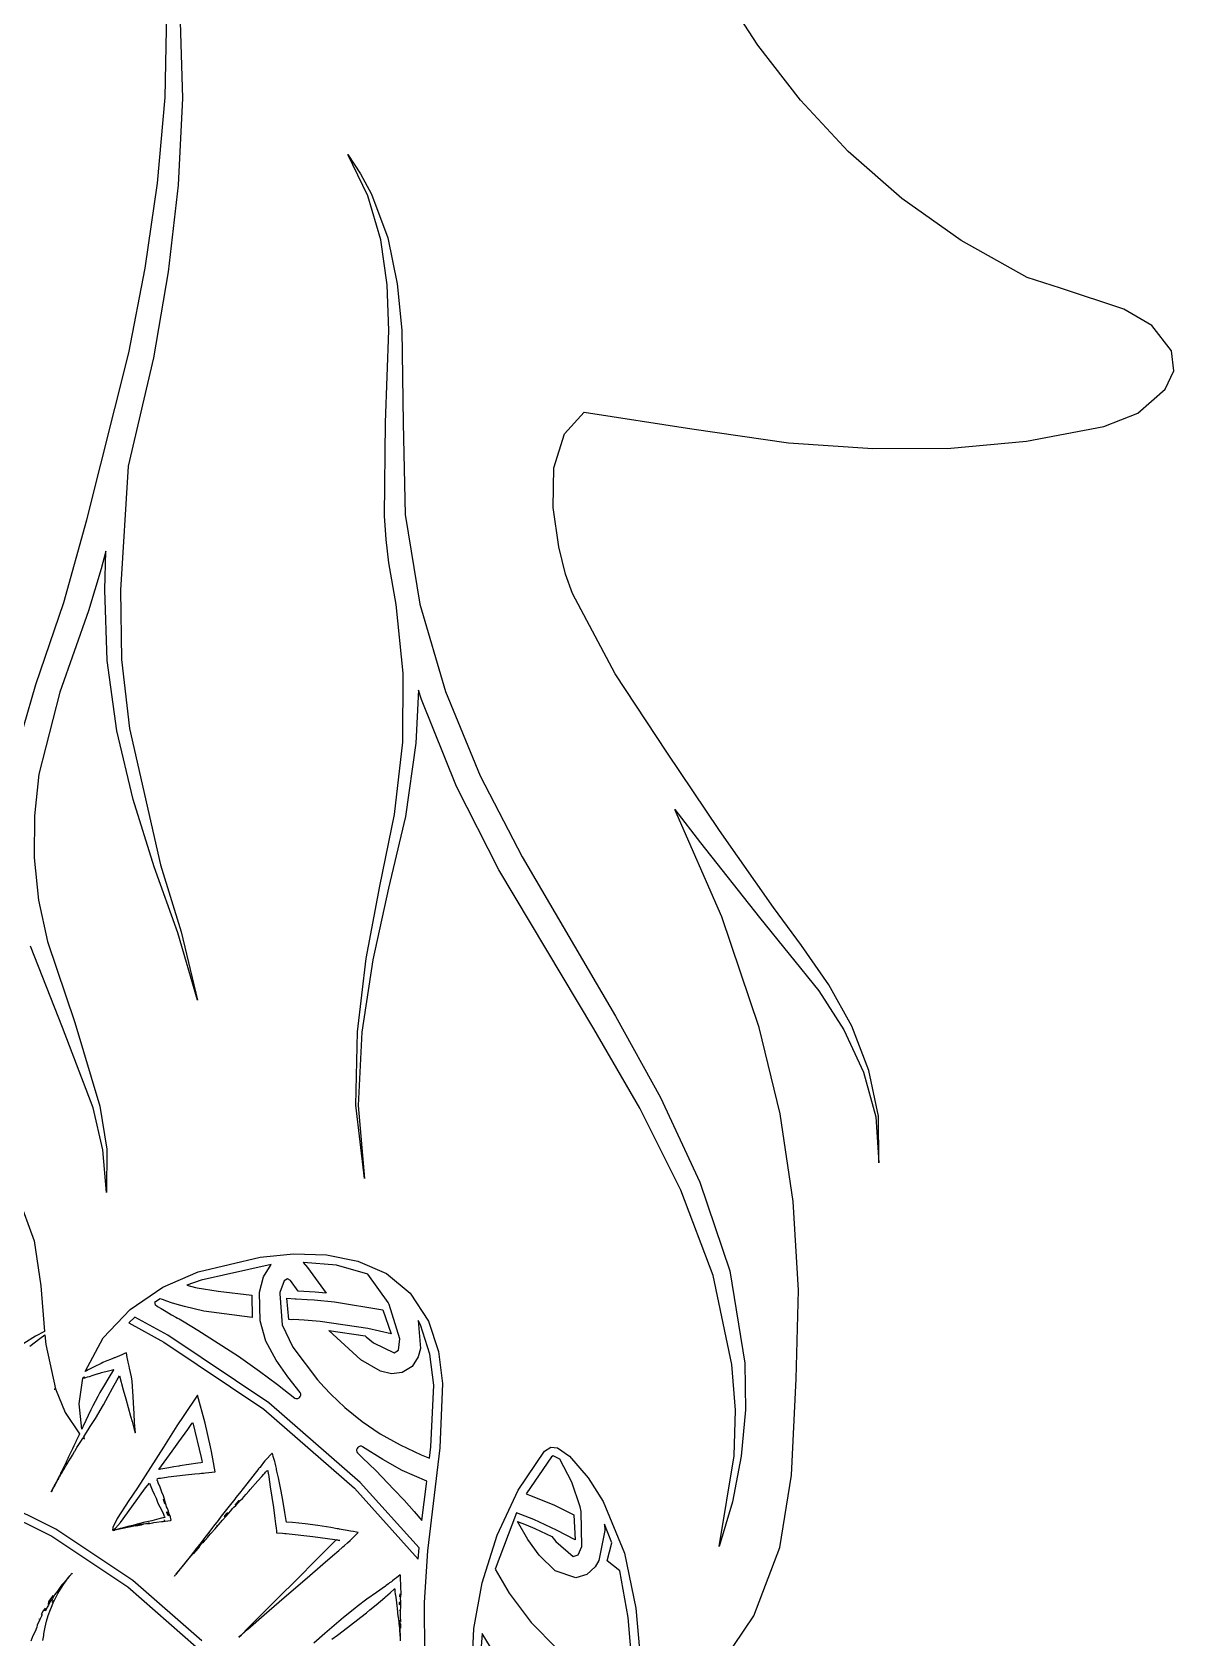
# Model space of a CAD drawing. Extents: x 0 to 103, y 0 to 357.
# Drawn here: x 60.2 to 102.5, y 215 to 274.4 of the extents above; entities that cross this region are included whole.
import ezdxf

# ---------------------------------------------------------------- set-up
doc = ezdxf.new("R2010")
doc.units = 0

msp = doc.modelspace()

# ---------------------------------------------------------------- linework, layer by layer
at = {"layer": 'Layer 1'}
for p, q in [((87.09149, 273.947049), (85.690495, 276.1138)), ((65.146368, 272.003728), (65.209601, 275.18676)), ((65.690007, 275.20917), (65.788378, 271.98109)), ((88.67198, 271.906621), (87.09149, 273.947049)), ((64.868129, 268.83225), (65.146368, 272.003728)), ((65.788378, 271.98109), (65.631381, 268.75533)), ((90.445751, 270.009375), (88.67198, 271.906621)), ((72.656364, 268.371373), (71.909036, 269.897397)), ((71.909036, 269.897397), (72.3851, 269.183)), ((92.426587, 268.272167), (90.445751, 270.009375)), ((72.3851, 269.183), (72.794192, 268.424805)), ((64.409888, 265.681909), (64.868129, 268.83225)), ((65.631381, 268.75533), (65.262947, 265.548321)), ((73.136796, 266.741517), (72.656364, 268.371373)), ((72.794192, 268.424805), (73.390883, 266.803935)), ((94.628272, 266.711856), (92.426587, 268.272167)), ((73.373342, 265.06536), (73.136796, 266.741517)), ((73.390883, 266.803935), (73.743449, 265.109455)), ((97.064591, 265.345299), (94.628272, 266.711856)), ((63.806129, 262.55349), (64.409888, 265.681909)), ((65.262947, 265.548321), (64.718915, 262.36639)), ((98.309851, 264.944075), (97.064591, 265.345299)), ((73.43217, 263.373617), (73.373342, 265.06536)), ((73.743449, 265.109455), (73.915779, 263.387285)), ((100.644058, 264.17259), (98.309851, 264.944075)), ((101.681469, 263.556795), (100.644058, 264.17259)), ((102.409441, 262.619305), (101.681469, 263.556795)), ((73.311106, 259.965854), (73.43217, 263.373617)), ((73.915779, 263.387285), (73.956396, 259.947571)), ((62.244769, 256.36539), (63.806129, 262.55349)), ((64.718915, 262.36639), (63.78027, 258.34679)), ((102.502358, 261.879546), (102.409441, 262.619305)), ((102.175905, 261.209245), (102.502358, 261.879546)), ((101.162877, 260.318449), (102.175905, 261.209245)), ((73.266895, 256.509417), (73.311106, 259.965854)), ((73.956396, 259.947571), (74.035441, 256.558325)), ((79.93833, 259.547642), (80.663195, 260.350406)), ((80.663195, 260.350406), (84.650035, 259.739113)), ((99.907025, 259.825925), (101.162877, 260.318449)), ((79.547227, 258.295232), (79.93833, 259.547642)), ((84.650035, 259.739113), (88.228425, 259.218552)), ((97.044419, 259.275742), (99.907025, 259.825925)), ((88.228425, 259.218552), (91.356402, 259.009007)), ((91.356402, 259.009007), (94.244639, 259.015753)), ((94.244639, 259.015753), (97.044419, 259.275742)), ((63.78027, 258.34679), (63.489864, 253.7631)), ((79.519998, 256.821398), (79.547227, 258.295232)), ((61.39928, 253.30138), (62.244769, 256.36539)), ((73.329055, 255.636304), (73.266895, 256.509417)), ((74.035441, 256.558325), (74.57608, 253.243505)), ((79.730652, 255.362442), (79.519998, 256.821398)), ((62.953405, 255.1996), (62.779776, 254.55183)), ((62.918872, 253.77203), (62.953405, 255.1996)), ((73.42687, 254.768649), (73.329055, 255.636304)), ((79.968046, 254.355852), (79.730652, 255.362442)), ((73.698636, 253.226649), (73.42687, 254.768649)), ((62.779776, 254.55183), (62.314149, 252.9969)), ((80.233546, 253.640383), (79.968046, 254.355852)), ((63.005982, 251.148537), (62.918872, 253.77203)), ((63.489864, 253.7631), (63.53205, 251.18958)), ((81.807916, 250.656683), (80.233546, 253.640383)), ((60.358, 250.267), (61.39928, 253.30138)), ((62.314149, 252.9969), (61.245729, 249.97521)), ((73.960702, 250.686782), (73.698636, 253.226649)), ((74.57608, 253.243505), (75.528057, 250.009965)), ((63.355108, 248.54692), (63.005982, 251.148537)), ((63.53205, 251.18958), (63.831818, 248.63323)), ((73.945016, 248.133479), (73.960702, 250.686782)), ((83.721186, 247.761473), (81.807916, 250.656683)), ((59.904045, 248.684722), (60.358, 250.267)), ((60.358, 250.267), (60.358, 250.267)), ((61.245729, 249.97521), (60.469618, 246.94806)), ((74.533678, 250.052389), (74.436989, 248.096479)), ((74.644825, 249.704895), (74.533678, 250.052389)), ((75.528057, 250.009965), (76.815239, 246.883068)), ((75.934521, 246.488891), (74.644825, 249.704895)), ((63.831818, 248.63323), (64.980548, 243.58841)), ((63.963364, 246.0041), (63.355108, 248.54692)), ((73.639042, 245.453749), (73.945016, 248.133479)), ((74.436989, 248.096479), (74.043636, 245.380039)), ((85.677666, 244.860243), (83.721186, 247.761473)), ((60.469618, 246.94806), (60.306847, 245.397692)), ((76.815239, 246.883068), (78.370977, 243.880735)), ((77.508625, 243.402115), (75.934521, 246.488891)), ((64.736088, 243.50883), (63.963364, 246.0041)), ((60.306847, 245.397692), (60.299684, 243.83882)), ((73.094709, 242.795619), (73.639042, 245.453749)), ((74.043636, 245.380039), (73.415463, 242.722949)), ((85.766648, 241.662784), (84.023632, 245.629883)), ((84.023632, 245.629883), (84.969507, 244.394503)), ((87.672366, 241.999073), (85.677666, 244.860243)), ((78.370977, 243.880735), (81.820009, 237.978635)), ((84.969507, 244.394503), (87.152937, 241.632373)), ((60.299684, 243.83882), (60.464574, 242.282324)), ((65.617311, 241.061161), (64.736088, 243.50883)), ((64.980548, 243.58841), (65.739785, 241.1001)), ((81.017785, 237.505305), (77.508625, 243.402115)), ((72.593706, 240.112571), (73.094709, 242.795619)), ((73.415463, 242.722949), (72.836941, 240.071351)), ((60.464574, 242.282324), (60.787158, 240.75072)), ((87.146832, 237.555343), (85.766648, 241.662784)), ((87.152937, 241.632373), (89.359337, 238.922123)), ((88.718306, 240.599613), (87.672366, 241.999073)), ((66.350608, 238.56994), (65.617311, 241.061161)), ((65.739785, 241.1001), (66.350608, 238.56994)), ((61.351249, 237.56279), (60.165569, 240.57187)), ((60.787158, 240.75072), (61.801778, 237.73899)), ((89.723296, 239.142973), (88.718306, 240.599613)), ((72.269941, 237.402419), (72.593706, 240.112571)), ((72.836941, 240.071351), (72.433771, 237.387489)), ((90.570783, 237.604503), (89.723296, 239.142973)), ((89.359337, 238.922123), (90.280608, 237.467337)), ((81.820009, 237.978635), (83.489255, 234.968766)), ((62.481989, 234.58447), (61.351249, 237.56279)), ((61.801778, 237.73899), (62.735284, 234.64976)), ((72.21479, 234.678006), (72.269941, 237.402419)), ((72.433771, 237.387489), (72.297106, 234.676176)), ((82.72408, 234.568241), (81.017785, 237.505305)), ((87.921781, 234.35847), (87.146832, 237.555343)), ((90.280608, 237.467337), (91.004857, 235.905093)), ((91.210126, 235.968543), (90.570783, 237.604503)), ((91.004857, 235.905093), (91.462531, 234.252121)), ((91.568449, 234.273541), (91.210126, 235.968543)), ((83.489255, 234.968766), (84.954027, 231.834735)), ((62.838741, 233.031607), (62.481989, 234.58447)), ((62.735284, 234.64976), (62.98649, 233.05307)), ((72.533353, 231.971719), (72.21479, 234.678006)), ((72.297106, 234.676176), (72.533353, 231.971719)), ((84.248755, 231.532925), (82.72408, 234.568241)), ((88.408805, 231.111804), (87.921781, 234.35847)), ((91.462531, 234.252121), (91.582117, 232.541133)), ((91.582117, 232.541133), (91.568449, 234.273541)), ((62.970747, 231.44377), (62.838741, 233.031607)), ((62.98649, 233.05307), (62.970747, 231.44377)), ((85.438236, 228.376732), (84.248755, 231.532925)), ((84.954027, 231.834735), (86.058124, 228.545549)), ((59.693299, 231.308626), (60.299671, 229.652993)), ((88.605874, 227.834731), (88.408805, 231.111804)), ((60.299671, 229.652993), (60.54662, 227.98714)), ((66.375529, 228.513733), (68.668976, 229.056121)), ((68.668976, 229.056121), (69.902738, 229.174031)), ((69.902738, 229.174031), (71.12648, 229.138303)), ((71.12648, 229.138303), (72.289171, 228.91035)), ((65.06785, 227.945495), (66.375529, 228.513733)), ((69.068382, 228.775515), (66.476502, 228.201391)), ((68.793726, 228.323621), (69.068382, 228.775515)), ((70.271151, 228.852469), (70.25798, 228.852147)), ((70.25798, 228.852147), (70.414895, 228.670088)), ((71.487467, 228.756446), (70.271151, 228.852469)), ((70.414895, 228.670088), (71.11342, 227.721244)), ((72.660011, 228.419126), (71.487467, 228.756446)), ((72.289171, 228.91035), (73.339778, 228.451586)), ((73.412663, 227.367726), (72.660011, 228.419126)), ((73.339778, 228.451586), (74.227268, 227.723422)), ((86.058124, 228.545549), (86.611757, 225.120455)), ((60.54662, 227.98714), (60.67937, 226.301713)), ((63.855039, 227.11529), (65.06785, 227.945495)), ((66.476502, 228.201391), (65.957067, 228.010496)), ((65.957067, 228.010496), (66.270432, 227.931553)), ((66.270432, 227.931553), (66.333554, 227.917501)), ((66.333554, 227.917501), (67.108536, 227.799205)), ((68.646124, 227.760899), (68.793726, 228.323621)), ((69.551545, 228.17691), (69.400886, 227.744851)), ((69.675542, 228.251115), (69.551545, 228.17691)), ((69.788936, 228.18976), (69.675542, 228.251115)), ((70.0689, 227.794), (69.788936, 228.18976)), ((86.132795, 225.076125), (85.438236, 228.376732)), ((88.510952, 224.546643), (88.605874, 227.834731)), ((64.966414, 227.510883), (64.759861, 227.376125)), ((64.759861, 227.376125), (64.760502, 227.349625)), ((64.760502, 227.349625), (64.763555, 227.324566)), ((64.763555, 227.324566), (64.774477, 227.300315)), ((64.774477, 227.300315), (64.861532, 227.225388)), ((64.861532, 227.225388), (64.999821, 227.14548)), ((65.051061, 227.479557), (64.966414, 227.510883)), ((65.215853, 227.421253), (65.051061, 227.479557)), ((65.377434, 227.364074), (65.215853, 227.421253)), ((65.591536, 227.29782), (65.377434, 227.364074)), ((65.8588, 227.22), (65.591536, 227.29782)), ((66.57978, 227.055868), (65.8588, 227.22)), ((65.8588, 227.22), (65.8588, 227.22)), ((67.108536, 227.799205), (68.355726, 227.641561)), ((68.355726, 227.641561), (68.37002, 226.820244)), ((68.668137, 226.700589), (68.646124, 227.760899)), ((69.400886, 227.744851), (69.392854, 227.696425)), ((69.392854, 227.696425), (69.484407, 226.542475)), ((69.728174, 226.737984), (69.652843, 227.529826)), ((69.652843, 227.529826), (69.965082, 227.508707)), ((69.965082, 227.508707), (70.001703, 227.506698)), ((70.001703, 227.506698), (70.402283, 227.486942)), ((70.70288, 227.755373), (70.0689, 227.794)), ((70.402283, 227.486942), (70.66473, 227.467588)), ((70.66473, 227.467588), (71.4168, 227.398)), ((71.11342, 227.721244), (70.70288, 227.755373)), ((71.4168, 227.398), (71.41679, 227.397918)), ((71.41679, 227.397918), (71.419519, 227.397514)), ((71.419519, 227.397514), (73.214899, 227.105273)), ((73.448641, 227.300427), (73.412663, 227.367726)), ((73.835248, 226.022317), (73.448641, 227.300427)), ((74.227268, 227.723422), (74.900609, 226.687273)), ((62.854605, 226.060979), (63.855039, 227.11529)), ((64.031339, 226.834952), (63.7994, 226.621)), ((63.7994, 226.621), (65.09847, 225.905051)), ((63.7994, 226.621), (63.7994, 226.621)), ((65.246729, 226.161407), (64.031339, 226.834952)), ((64.999821, 227.14548), (65.190634, 227.035459)), ((65.190634, 227.035459), (65.387391, 226.922141)), ((65.387391, 226.922141), (65.543178, 226.832518)), ((65.543178, 226.832518), (65.611758, 226.793086)), ((65.611758, 226.793086), (65.663317, 226.763453)), ((65.663317, 226.763453), (65.856859, 226.652385)), ((65.856859, 226.652385), (66.363927, 226.354923)), ((68.37002, 226.820244), (66.57978, 227.055868)), ((68.88015, 225.938752), (68.668137, 226.700589)), ((69.843496, 226.73429), (69.728174, 226.737984)), ((69.8965, 226.742), (69.843496, 226.73429)), ((70.295371, 226.715776), (69.8965, 226.742)), ((70.888037, 226.666144), (70.295371, 226.715776)), ((72.654347, 226.415903), (70.888037, 226.666144)), ((73.214899, 227.105273), (73.520715, 226.209991)), ((74.601368, 226.550822), (74.51529, 226.706609)), ((74.51529, 226.706609), (74.599454, 225.674649)), ((74.900609, 226.687273), (75.271743, 225.555683)), ((60.343359, 226.124071), (59.909866, 225.859372)), ((60.142288, 225.752562), (60.502872, 226.04119)), ((60.67937, 226.301713), (60.343359, 226.124071)), ((60.502872, 226.04119), (60.692243, 226.18157)), ((60.692243, 226.18157), (60.730625, 225.821548)), ((62.184059, 224.820423), (62.854605, 226.060979)), ((68.986288, 223.661533), (65.246729, 226.161407)), ((66.363927, 226.354923), (67.860877, 225.383029)), ((69.484407, 226.542475), (69.881132, 225.724294)), ((72.392738, 225.24404), (71.213648, 226.33391)), ((71.213648, 226.33391), (72.553198, 226.13916)), ((72.553198, 226.13916), (72.597691, 226.101342)), ((72.597691, 226.101342), (72.866084, 225.884909)), ((73.520715, 226.209991), (72.654347, 226.415903)), ((73.787866, 225.608808), (73.835248, 226.022317)), ((74.954949, 225.457359), (74.601368, 226.550822)), ((60.730625, 225.821548), (61.081974, 224.179478)), ((63.545932, 225.437183), (63.461768, 225.398154)), ((63.646479, 225.484565), (63.545932, 225.437183)), ((63.714097, 225.51428), (63.646479, 225.484565)), ((63.745096, 225.330774), (63.714097, 225.51428)), ((65.09847, 225.905051), (68.805895, 223.426679)), ((69.253748, 225.241779), (68.88015, 225.938752)), ((69.881132, 225.724294), (70.787011, 224.508904)), ((72.866084, 225.884909), (73.626607, 225.505131)), ((73.626607, 225.505131), (73.787866, 225.608808)), ((74.599454, 225.674649), (74.5177, 225.364659)), ((75.097132, 224.307366), (74.954949, 225.457359)), ((75.271743, 225.555683), (75.424885, 224.372822)), ((62.232406, 224.847968), (62.184059, 224.820423)), ((62.297616, 224.883302), (62.232406, 224.847968)), ((62.52023, 224.996377), (62.297616, 224.883302)), ((62.568739, 225.02031), (62.52023, 224.996377)), ((62.59299, 225.028661), (62.568739, 225.02031)), ((62.707832, 225.076356), (62.59299, 225.028661)), ((62.779629, 225.114022), (62.707832, 225.076356)), ((62.845319, 225.149116), (62.779629, 225.114022)), ((62.791601, 224.775343), (63.050035, 224.843358)), ((62.862989, 225.159076), (62.845319, 225.149116)), ((62.987627, 225.211436), (62.862989, 225.159076)), ((63.119814, 225.263718), (62.987627, 225.211436)), ((63.050035, 224.843358), (63.24695, 224.897488)), ((63.23635, 224.880784), (63.061598, 224.594001)), ((63.211206, 225.300497), (63.119814, 225.263718)), ((63.256983, 225.318647), (63.211206, 225.300497)), ((63.24695, 224.897488), (63.23635, 224.880784)), ((63.284288, 225.329408), (63.256983, 225.318647)), ((63.331187, 225.347239), (63.284288, 225.329408)), ((63.435589, 225.387794), (63.331187, 225.347239)), ((63.461768, 225.398154), (63.435589, 225.387794)), ((63.752646, 225.284919), (63.745096, 225.330774)), ((63.756501, 225.262031), (63.752646, 225.284919)), ((63.761158, 225.241146), (63.756501, 225.262031)), ((63.781074, 225.158912), (63.761158, 225.241146)), ((63.81353, 225.02086), (63.781074, 225.158912)), ((63.831518, 224.941517), (63.81353, 225.02086)), ((63.865247, 224.782666), (63.831518, 224.941517)), ((67.860877, 225.383029), (68.637622, 224.830184)), ((68.637622, 224.830184), (69.306914, 224.336688)), ((69.687735, 224.621235), (69.253748, 225.241779)), ((73.11967, 224.832534), (72.392738, 225.24404)), ((73.527564, 224.736261), (73.11967, 224.832534)), ((74.293871, 225.00137), (73.931288, 224.776398)), ((74.5177, 225.364659), (74.293871, 225.00137)), ((86.264652, 223.387406), (86.132795, 225.076125)), ((86.611757, 225.120455), (86.633255, 223.393572)), ((61.961384, 223.626031), (62.104078, 224.567743)), ((62.104078, 224.567743), (62.171617, 224.581558)), ((62.110263, 224.590956), (62.113714, 224.603723)), ((62.1103, 224.591), (62.110263, 224.590956)), ((62.117169, 224.590719), (62.1103, 224.591)), ((62.113714, 224.603723), (62.15668, 224.616573)), ((62.154273, 224.607824), (62.117169, 224.590719)), ((62.15668, 224.616573), (62.154273, 224.607824)), ((62.171617, 224.581558), (62.2084, 224.592)), ((62.2084, 224.592), (62.26831, 224.618179)), ((62.2084, 224.592), (62.2084, 224.592)), ((62.26831, 224.618179), (62.330791, 224.631029)), ((62.330791, 224.631029), (62.349903, 224.635849)), ((62.349903, 224.635849), (62.487551, 224.680821)), ((62.487551, 224.680821), (62.625682, 224.728443)), ((62.625682, 224.728443), (62.644958, 224.731576)), ((62.644958, 224.731576), (62.766545, 224.765948)), ((62.864683, 224.26554), (62.734579, 224.038188)), ((62.766545, 224.765948), (62.791601, 224.775343)), ((63.061598, 224.594001), (62.864683, 224.26554)), ((63.203983, 224.20106), (63.366848, 224.503102)), ((63.366848, 224.503102), (63.453261, 224.652716)), ((63.453261, 224.652716), (63.588982, 224.137537)), ((63.896573, 224.622773), (63.865247, 224.782666)), ((63.920986, 224.453883), (63.896573, 224.622773)), ((63.941224, 224.280175), (63.920986, 224.453883)), ((63.95536, 224.066956), (63.941224, 224.280175)), ((69.306914, 224.336688), (69.944885, 223.834841)), ((70.151759, 224.038757), (69.687735, 224.621235)), ((70.787011, 224.508904), (71.033879, 224.240593)), ((71.033879, 224.240593), (71.27898, 223.972922)), ((73.931288, 224.776398), (73.527564, 224.736261)), ((74.987812, 222.023672), (75.097132, 224.307366)), ((75.424885, 224.372822), (75.314682, 221.986093)), ((88.342465, 220.979823), (88.510952, 224.546643)), ((61.081974, 224.179478), (61.040769, 224.15723)), ((61.040769, 224.15723), (61.064863, 224.168556)), ((61.064863, 224.168556), (61.082772, 224.177067)), ((61.082772, 224.177067), (61.450016, 223.301371)), ((62.554208, 223.707957), (62.475022, 223.551758)), ((62.656197, 223.897164), (62.554208, 223.707957)), ((62.734579, 224.038188), (62.656197, 223.897164)), ((62.8699, 223.58646), (63.043526, 223.898058)), ((63.043526, 223.898058), (63.203983, 224.20106)), ((63.588982, 224.137537), (63.687924, 223.799839)), ((63.687924, 223.799839), (63.778833, 223.480928)), ((63.964355, 223.906654), (63.95536, 224.066956)), ((63.978971, 223.645881), (63.964355, 223.906654)), ((63.998566, 223.265703), (63.978971, 223.645881)), ((66.342876, 223.942616), (65.846247, 223.193901)), ((66.63022, 222.898846), (66.342876, 223.942616)), ((72.372349, 220.700407), (68.986288, 223.661533)), ((69.944885, 223.834841), (69.98857, 223.814682)), ((69.98857, 223.814682), (70.005596, 223.813397)), ((70.005596, 223.813397), (70.037561, 223.813158)), ((70.037561, 223.813158), (70.057316, 223.818858)), ((70.057316, 223.818858), (70.085905, 223.83002)), ((70.085905, 223.83002), (70.1055, 223.843353)), ((70.1055, 223.843353), (70.121883, 223.854517)), ((70.121883, 223.854517), (70.146298, 223.887201)), ((70.146298, 223.887201), (70.160432, 223.912819)), ((70.164287, 224.015615), (70.151759, 224.038757)), ((70.160432, 223.912819), (70.168303, 223.939)), ((70.170231, 223.991443), (70.164287, 224.015615)), ((70.168303, 223.939), (70.172155, 223.965261)), ((70.172155, 223.965261), (70.170231, 223.991443)), ((71.27898, 223.972922), (71.798268, 223.478864)), ((61.450016, 223.301371), (61.982067, 222.514837)), ((62.058784, 222.678563), (61.961384, 223.626031)), ((62.398729, 223.401822), (62.109779, 222.79244)), ((62.371654, 222.776387), (62.563283, 223.078429)), ((62.475022, 223.551758), (62.398729, 223.401822)), ((62.563283, 223.078429), (62.8699, 223.58646)), ((63.778833, 223.480928), (63.868456, 223.16154)), ((63.868456, 223.16154), (63.921796, 222.960849)), ((64.01945, 222.933948), (63.998566, 223.265703)), ((65.846247, 223.193901), (65.586529, 222.799586)), ((68.805895, 223.426679), (72.16289, 220.491051)), ((71.798268, 223.478864), (72.43929, 222.971147)), ((86.221938, 221.694085), (86.264652, 223.387406)), ((86.633255, 223.393572), (86.481543, 221.677589)), ((61.962876, 222.474282), (61.901039, 222.347152)), ((61.982067, 222.514837), (61.962876, 222.474282)), ((62.090506, 222.749313), (62.058784, 222.678563)), ((62.109779, 222.79244), (62.090506, 222.749313)), ((62.133218, 222.399178), (62.173613, 222.462782)), ((62.173613, 222.462782), (62.332304, 222.713505)), ((62.332304, 222.713505), (62.371654, 222.776387)), ((63.921796, 222.960849), (64.004032, 222.672221)), ((64.004032, 222.672221), (64.043222, 222.543728)), ((64.038243, 222.661381), (64.01945, 222.933948)), ((64.045793, 222.556496), (64.038243, 222.661381)), ((64.043222, 222.543728), (64.045793, 222.556496)), ((65.586529, 222.799586), (65.084439, 222.017701)), ((65.656097, 222.211886), (65.98247, 222.667392)), ((65.98247, 222.667392), (66.113856, 222.853867)), ((66.113856, 222.853867), (66.146462, 222.900606)), ((66.146462, 222.900606), (66.169268, 222.919961)), ((66.169268, 222.919961), (66.478135, 221.636711)), ((66.823601, 222.031112), (66.63022, 222.898846)), ((72.43929, 222.971147), (73.116623, 222.506327)), ((73.116623, 222.506327), (73.853536, 222.103097)), ((61.681315, 221.884254), (61.574023, 221.659509)), ((61.704282, 221.932999), (61.681315, 221.884254)), ((61.716491, 221.955809), (61.704282, 221.932999)), ((61.772224, 222.067036), (61.716491, 221.955809)), ((61.805151, 222.140196), (61.772224, 222.067036)), ((61.787008, 221.849226), (61.79793, 221.865448)), ((61.79793, 221.865448), (61.864746, 221.974024)), ((61.834863, 222.207495), (61.805151, 222.140196)), ((61.842734, 222.225887), (61.834863, 222.207495)), ((61.901039, 222.347152), (61.842734, 222.225887)), ((61.864746, 221.974024), (61.878078, 221.997316)), ((61.878078, 221.997316), (62.021831, 222.224107)), ((62.021831, 222.224107), (62.112015, 222.36585)), ((62.112015, 222.36585), (62.158353, 222.312767)), ((62.158353, 222.312767), (62.133218, 222.399178)), ((65.084439, 222.017701), (64.604515, 221.263926)), ((65.010887, 221.317491), (65.410513, 221.870815)), ((65.410513, 221.870815), (65.656097, 222.211886)), ((66.860544, 221.851864), (66.823601, 222.031112)), ((72.236569, 221.915098), (72.233518, 221.894213)), ((72.233518, 221.894213), (72.24155, 221.845869)), ((72.254718, 221.966013), (72.236569, 221.915098)), ((72.277861, 222.000546), (72.254718, 221.966013)), ((72.293278, 222.01227), (72.277861, 222.000546)), ((72.31705, 222.029767), (72.293278, 222.01227)), ((72.367805, 222.048078), (72.31705, 222.029767)), ((72.393504, 222.049122), (72.367805, 222.048078)), ((72.419042, 222.046469), (72.393504, 222.049122)), ((72.442975, 222.036913), (72.419042, 222.046469)), ((72.459036, 222.030408), (72.442975, 222.036913)), ((73.2043, 221.56), (72.459036, 222.030408)), ((73.853536, 222.103097), (74.628834, 221.733437)), ((75.314682, 221.986093), (74.8696, 218.170781)), ((74.93754, 221.608557), (74.987812, 222.023672)), ((78.222247, 220.424167), (79.199178, 221.866501)), ((79.199178, 221.866501), (79.427449, 222.012655)), ((79.427449, 222.012655), (79.676152, 221.992474)), ((79.676152, 221.992474), (80.123368, 221.687733)), ((61.419027, 221.335182), (61.347554, 221.190388)), ((61.467213, 221.437496), (61.419027, 221.335182)), ((61.428667, 221.243868), (61.450029, 221.28354)), ((61.450029, 221.28354), (61.464484, 221.315223)), ((61.464484, 221.315223), (61.478618, 221.335825)), ((61.478457, 221.46175), (61.467213, 221.437496)), ((61.511381, 221.526156), (61.478457, 221.46175)), ((61.478618, 221.335825), (61.495644, 221.362006)), ((61.486992, 221.365582), (61.527787, 221.430831)), ((61.508192, 221.394414), (61.486992, 221.365582)), ((61.495644, 221.362006), (61.540777, 221.432999)), ((61.5082, 221.394), (61.508192, 221.394414)), ((61.527787, 221.430831), (61.5082, 221.394)), ((61.542541, 221.592653), (61.511381, 221.526156)), ((61.540777, 221.432999), (61.560855, 221.466245)), ((61.574023, 221.659509), (61.542541, 221.592653)), ((61.560855, 221.466245), (61.592497, 221.524188)), ((61.592497, 221.524188), (61.627352, 221.578598)), ((61.627352, 221.578598), (61.637794, 221.595531)), ((61.637794, 221.595531), (61.712481, 221.721856)), ((61.712481, 221.721856), (61.787008, 221.849226)), ((64.604515, 221.263926), (64.119291, 220.512651)), ((64.915319, 221.185544), (65.010887, 221.317491)), ((65.473955, 221.282637), (65.283455, 221.245294)), ((65.649497, 221.317091), (65.473955, 221.282637)), ((65.6495, 221.317), (65.649497, 221.317091)), ((65.697205, 221.326907), (65.6495, 221.317)), ((66.021331, 221.376096), (65.697205, 221.326907)), ((66.363282, 221.421308), (66.021331, 221.376096)), ((66.465446, 221.434855), (66.363282, 221.421308)), ((66.51556, 221.441481), (66.465446, 221.434855)), ((66.478135, 221.636711), (66.504478, 221.524841)), ((66.504478, 221.524841), (66.51556, 221.441481)), ((66.910816, 221.587007), (66.860544, 221.851864)), ((67.001565, 221.099855), (66.910816, 221.587007)), ((68.649649, 221.265045), (68.632786, 221.243879)), ((68.698316, 221.325159), (68.649649, 221.265045)), ((68.795964, 221.445541), (68.698316, 221.325159)), ((68.844631, 221.50485), (68.795964, 221.445541)), ((68.868403, 221.532838), (68.844631, 221.50485)), ((68.879646, 221.545365), (68.868403, 221.532838)), ((69.102421, 221.775207), (68.879646, 221.545365)), ((69.115753, 221.790066), (69.102421, 221.775207)), ((69.132938, 221.745495), (69.115753, 221.790066)), ((69.152214, 221.671691), (69.132938, 221.745495)), ((69.193491, 221.527134), (69.152214, 221.671691)), ((69.207143, 221.479633), (69.193491, 221.527134)), ((69.219992, 221.429358), (69.207143, 221.479633)), ((69.244085, 221.326203), (69.219992, 221.429358)), ((69.266573, 221.221482), (69.244085, 221.326203)), ((72.24155, 221.845869), (72.268051, 221.805152)), ((72.268051, 221.805152), (72.456135, 221.625983)), ((72.456135, 221.625983), (72.949389, 221.150758)), ((73.926582, 221.15329), (73.2043, 221.56)), ((73.2043, 221.56), (73.2043, 221.56)), ((74.628834, 221.733437), (74.93754, 221.608557)), ((79.451129, 221.655331), (78.523084, 220.284381)), ((79.511039, 221.692585), (79.451129, 221.655331)), ((79.759355, 221.57123), (79.511039, 221.692585)), ((80.210934, 220.720908), (79.759355, 221.57123)), ((80.123368, 221.687733), (80.811442, 220.87979)), ((85.665721, 218.330245), (86.221938, 221.694085)), ((86.481543, 221.677589), (86.158428, 219.985487)), ((61.056507, 220.58928), (61.111438, 220.692556)), ((61.096026, 220.677689), (61.062778, 220.612076)), ((61.14903, 220.784499), (61.096026, 220.677689)), ((61.1002, 220.664), (61.143405, 220.738566)), ((61.116101, 220.693193), (61.1002, 220.664)), ((61.111438, 220.692556), (61.125894, 220.718216)), ((61.11276, 220.707333), (61.124331, 220.729216)), ((61.114527, 220.709461), (61.11276, 220.707333)), ((61.124331, 220.729216), (61.1145, 220.709)), ((61.1145, 220.709), (61.114527, 220.709461)), ((61.154006, 220.764225), (61.116101, 220.693193)), ((61.125894, 220.718216), (61.137296, 220.738011)), ((61.137296, 220.738011), (61.155606, 220.772222)), ((61.143405, 220.738566), (61.154006, 220.764225)), ((61.163647, 220.814294), (61.14903, 220.784499)), ((61.155606, 220.772222), (61.187249, 220.830286)), ((61.199785, 220.885696), (61.163647, 220.814294)), ((61.186123, 220.817075), (61.207648, 220.854379)), ((61.196726, 220.846909), (61.186123, 220.817075)), ((61.187249, 220.830286), (61.196726, 220.846909)), ((61.234479, 220.957211), (61.199785, 220.885696)), ((61.207648, 220.854379), (61.229661, 220.898347)), ((61.229661, 220.898347), (61.237211, 220.913886)), ((61.269172, 221.029369), (61.234479, 220.957211)), ((61.237211, 220.913886), (61.26002, 220.95388)), ((61.26002, 220.95388), (61.299048, 221.022177)), ((61.277845, 221.047358), (61.269172, 221.029369)), ((61.31816, 221.130156), (61.277845, 221.047358)), ((61.299048, 221.022177), (61.311097, 221.045266)), ((61.311097, 221.045266), (61.370202, 221.14493)), ((61.347554, 221.190388), (61.31816, 221.130156)), ((61.370202, 221.14493), (61.405861, 221.204558)), ((61.389343, 221.205446), (61.411026, 221.244393)), ((61.410544, 221.230584), (61.389343, 221.205446)), ((61.405861, 221.204558), (61.428667, 221.243868)), ((61.42227, 221.256602), (61.4105, 221.23)), ((61.4105, 221.23), (61.410544, 221.230584)), ((61.411026, 221.244393), (61.42227, 221.256602)), ((64.42591, 220.51), (64.56307, 220.675436)), ((64.56307, 220.675436), (64.613986, 220.561839)), ((64.857315, 220.784451), (64.863902, 220.849703)), ((64.872575, 220.752972), (64.857315, 220.784451)), ((64.863902, 220.849703), (64.881247, 220.852472)), ((64.880124, 220.734179), (64.872575, 220.752972)), ((64.895059, 220.694507), (64.880124, 220.734179)), ((64.881247, 220.852472), (64.91337, 220.862068)), ((64.96043, 220.537826), (64.895059, 220.694507)), ((64.91337, 220.862068), (64.957701, 220.862869)), ((64.9415, 221.190362), (64.915319, 221.185544)), ((64.987277, 221.196066), (64.9415, 221.190362)), ((64.957701, 220.862869), (64.976495, 220.865279)), ((64.976495, 220.865279), (65.05134, 220.875078)), ((65.283455, 221.245294), (64.987277, 221.196066)), ((65.05134, 220.875078), (65.202329, 220.899211)), ((65.202329, 220.899211), (65.265933, 220.910251)), ((65.265933, 220.910251), (65.905349, 220.986384)), ((65.905349, 220.986384), (66.2449, 221.023)), ((66.2449, 221.023), (66.415314, 221.040306)), ((66.415314, 221.040306), (66.500441, 221.048456)), ((66.500441, 221.048456), (66.52389, 221.050745)), ((66.52389, 221.050745), (66.563562, 221.054962)), ((66.563562, 221.054962), (66.643389, 221.063394)), ((66.643389, 221.063394), (67.001565, 221.099855)), ((68.620578, 221.228379), (68.169085, 220.655779)), ((68.301271, 220.44644), (68.586205, 220.768275)), ((68.586205, 220.768275), (68.730601, 220.928772)), ((68.632786, 221.243879), (68.620578, 221.228379)), ((68.730601, 220.928772), (68.802234, 221.009564)), ((68.802234, 221.009564), (68.837089, 221.051163)), ((68.837089, 221.051163), (68.860231, 221.083054)), ((68.860231, 221.083054), (68.875651, 221.098876)), ((68.875651, 221.098876), (68.918213, 221.143927)), ((68.918213, 221.143927), (68.950017, 221.155171)), ((68.950017, 221.155171), (68.954834, 221.129872)), ((68.954834, 221.129872), (68.966239, 221.034267)), ((68.966239, 221.034267), (68.970094, 221.011096)), ((68.970094, 221.011096), (68.98471, 220.918341)), ((68.98471, 220.918341), (69.04221, 220.548912)), ((69.277656, 221.169271), (69.266573, 221.221482)), ((69.283436, 221.143171), (69.277656, 221.169271)), ((69.28713, 221.126749), (69.283436, 221.143171)), ((69.336121, 220.927624), (69.28713, 221.126749)), ((69.349772, 220.873937), (69.336121, 220.927624)), ((69.423494, 220.506645), (69.349772, 220.873937)), ((74.552228, 218.287177), (72.372349, 220.700407)), ((72.949389, 221.150758), (73.617075, 220.449343)), ((74.834552, 220.757448), (73.926582, 221.15329)), ((74.822504, 220.658588), (74.834552, 220.757448)), ((80.518431, 219.80854), (80.210934, 220.720908)), ((80.811442, 220.87979), (81.370401, 220.002676)), ((87.91412, 218.301298), (88.342465, 220.979823)), ((57.928975, 220.21113), (60.948255, 218.71494)), ((61.1015, 218.98), (58.04624, 220.49398)), ((60.962874, 220.416123), (60.930751, 220.35529)), ((60.930751, 220.35529), (60.943762, 220.379262)), ((60.943762, 220.379262), (60.993873, 220.472259)), ((61.026639, 220.540922), (60.962874, 220.416123)), ((60.993873, 220.472259), (61.028567, 220.537069)), ((61.062778, 220.612076), (61.026639, 220.540922)), ((61.028567, 220.537069), (61.056507, 220.58928)), ((64.119291, 220.512651), (63.808017, 220.045376)), ((63.916432, 219.800192), (64.42591, 220.51)), ((64.613986, 220.561839), (64.672451, 220.432943)), ((64.672451, 220.432943), (64.741195, 220.279273)), ((64.741195, 220.279273), (64.81026, 220.127692)), ((64.81026, 220.127692), (64.866958, 219.97247)), ((64.976012, 220.494256), (64.96043, 220.537826)), ((65.022429, 220.351429), (64.976012, 220.494256)), ((65.084588, 220.2143), (65.022429, 220.351429)), ((65.115105, 220.130379), (65.084588, 220.2143)), ((65.133261, 219.917069), (65.085879, 220.090455)), ((65.085879, 220.090455), (65.1224, 220.003)), ((65.166187, 219.94037), (65.115105, 220.130379)), ((67.723203, 220.088318), (67.52195, 219.825228)), ((67.770425, 220.150638), (67.723203, 220.088318)), ((67.904861, 220.314426), (67.770425, 220.150638)), ((68.036094, 220.484922), (67.904861, 220.314426)), ((67.930567, 220.033975), (68.007181, 220.117975)), ((68.007181, 220.117975), (68.131336, 220.266548)), ((68.169085, 220.655779), (68.036094, 220.484922)), ((68.131336, 220.266548), (68.261759, 220.403635)), ((68.261759, 220.403635), (68.301271, 220.44644)), ((69.04221, 220.548912), (69.154817, 219.776188)), ((69.494007, 220.12113), (69.423494, 220.506645)), ((69.584756, 219.590651), (69.494007, 220.12113)), ((72.16289, 220.491051), (74.51609, 217.863991)), ((73.617075, 220.449343), (73.994524, 220.054545)), ((74.658835, 219.292938), (74.822504, 220.658588)), ((77.445643, 218.752882), (78.222247, 220.424167)), ((78.523084, 220.284381), (78.634714, 220.242138)), ((78.634714, 220.242138), (79.539309, 219.8732)), ((63.808017, 220.045376), (63.368087, 219.371306)), ((63.495456, 219.221287), (63.916432, 219.800192)), ((64.866958, 219.97247), (64.893137, 219.918622)), ((64.893137, 219.918622), (65.008461, 219.692562)), ((65.008461, 219.692562), (65.083631, 219.527849)), ((65.083631, 219.527849), (65.116716, 219.457099)), ((65.122351, 220.003401), (65.145961, 219.921325)), ((65.1224, 220.003), (65.122351, 220.003401)), ((65.145961, 219.921325), (65.133261, 219.917069)), ((65.182731, 219.868773), (65.166187, 219.94037)), ((65.193332, 219.810229), (65.182731, 219.868773)), ((65.231398, 219.742047), (65.193332, 219.810229)), ((65.216463, 219.595198), (65.2189, 219.638)), ((65.249548, 219.499028), (65.216463, 219.595198)), ((65.2189, 219.638), (65.218871, 219.637836)), ((65.218871, 219.637836), (65.250031, 219.582382)), ((65.268984, 219.647364), (65.231398, 219.742047)), ((65.255653, 219.483407), (65.249548, 219.499028)), ((65.250031, 219.582382), (65.258543, 219.527651)), ((65.268502, 219.465458), (65.255653, 219.483407)), ((65.258543, 219.527651), (65.271553, 219.470078)), ((65.281351, 219.596488), (65.268984, 219.647364)), ((65.290024, 219.572034), (65.281351, 219.596488)), ((65.302724, 219.542883), (65.290024, 219.572034)), ((65.342235, 219.437075), (65.302724, 219.542883)), ((67.52195, 219.825228), (67.228501, 219.454363)), ((67.438015, 219.526937), (67.334256, 219.429082)), ((67.3614, 219.467992), (67.44717, 219.56677)), ((67.411132, 219.455431), (67.499309, 219.555174)), ((67.486681, 219.594879), (67.438, 219.527)), ((67.438, 219.527), (67.438015, 219.526937)), ((67.44717, 219.56677), (67.486681, 219.594879)), ((67.499309, 219.555174), (67.583634, 219.656684)), ((67.583634, 219.656684), (67.643222, 219.739564)), ((67.643222, 219.739564), (67.696066, 219.79048)), ((67.696066, 219.79048), (67.760153, 219.855851)), ((67.73677, 219.869857), (67.891924, 220.033605)), ((67.814663, 219.940206), (67.73677, 219.869857)), ((67.760153, 219.855851), (67.930567, 220.033975)), ((67.891924, 220.033605), (67.8146, 219.94)), ((67.8146, 219.94), (67.814663, 219.940206)), ((69.154817, 219.776188), (69.209266, 219.373121)), ((69.634066, 219.299694), (69.584756, 219.590651)), ((73.994524, 220.054545), (74.366191, 219.630515)), ((74.366191, 219.630515), (74.658835, 219.292938)), ((78.163487, 219.584402), (77.371645, 217.495332)), ((78.799692, 219.338417), (78.163487, 219.584402)), ((79.539309, 219.8732), (80.279273, 219.506551)), ((80.279273, 219.506551), (80.327135, 218.5873)), ((80.556015, 219.63411), (80.518431, 219.80854)), ((80.577859, 218.32982), (80.556015, 219.63411)), ((81.370401, 220.002676), (82.154733, 218.089591)), ((86.158428, 219.985487), (85.665721, 218.330245)), ((63.946967, 217.081786), (61.1015, 218.98)), ((63.208112, 219.044611), (63.204437, 218.94314)), ((63.204437, 218.94314), (63.315565, 219.008873)), ((63.368087, 219.371306), (63.208112, 219.044611)), ((63.250673, 218.937934), (63.225295, 218.931725)), ((63.225295, 218.931725), (63.2473, 218.937)), ((63.2473, 218.937), (63.280227, 218.94499)), ((63.280227, 218.94499), (63.250673, 218.937934)), ((63.289552, 218.947109), (63.350267, 218.961204)), ((63.326334, 218.956505), (63.289552, 218.947109)), ((63.315565, 219.008873), (63.495456, 219.221287)), ((63.444867, 218.985737), (63.326334, 218.956505)), ((63.350267, 218.961204), (63.586693, 219.015413)), ((63.482293, 218.996902), (63.444867, 218.985737)), ((63.507349, 219.003675), (63.482293, 218.996902)), ((63.766265, 219.070412), (63.507349, 219.003675)), ((63.586693, 219.015413), (63.752611, 219.052835)), ((63.752611, 219.052835), (63.885924, 219.081185)), ((63.948885, 219.116671), (63.766265, 219.070412)), ((63.885924, 219.081185), (64.151904, 219.138193)), ((64.117532, 219.159233), (63.948885, 219.116671)), ((64.05735, 219.101499), (64.268401, 219.133904)), ((64.0755, 219.107), (64.05735, 219.101499)), ((64.151313, 219.121537), (64.0755, 219.107)), ((64.391852, 219.23087), (64.117532, 219.159233)), ((64.336183, 219.159242), (64.151313, 219.121537)), ((64.151904, 219.138193), (64.217918, 219.148873)), ((64.190931, 219.169756), (64.246986, 219.18161)), ((64.19607, 219.16819), (64.190931, 219.169756)), ((64.1961, 219.168), (64.19607, 219.16819)), ((64.246986, 219.18161), (64.1961, 219.168)), ((64.217918, 219.148873), (64.269156, 219.156343)), ((64.268401, 219.133904), (64.336183, 219.159242)), ((64.269156, 219.156343), (64.357977, 219.174405)), ((64.357977, 219.174405), (64.508475, 219.200186)), ((64.467826, 219.250425), (64.391852, 219.23087)), ((64.649642, 219.292225), (64.467826, 219.250425)), ((64.55168, 219.20637), (64.473942, 219.171115)), ((64.473942, 219.171115), (64.571918, 219.18325)), ((64.508475, 219.200186), (64.55168, 219.20637)), ((64.571918, 219.18325), (64.687082, 219.210437)), ((64.831142, 219.338884), (64.649642, 219.292225)), ((64.687082, 219.210437), (64.727722, 219.220354)), ((64.727722, 219.220354), (64.833555, 219.233686)), ((65.01344, 219.385502), (64.831142, 219.338884)), ((64.833555, 219.233686), (65.016017, 219.256092)), ((65.059055, 219.396545), (65.01344, 219.385502)), ((65.016017, 219.256092), (65.07689, 219.267414)), ((65.085237, 219.401605), (65.059055, 219.396545)), ((65.07689, 219.267414), (65.153022, 219.278537)), ((65.132458, 219.411966), (65.085237, 219.401605)), ((65.103557, 219.300699), (65.133913, 219.304797)), ((65.131664, 219.302065), (65.103557, 219.300699)), ((65.116716, 219.457099), (65.125231, 219.440795)), ((65.125231, 219.440795), (65.132458, 219.411966)), ((65.133913, 219.304797), (65.131664, 219.302065)), ((65.153022, 219.278537), (65.246824, 219.290303)), ((65.246824, 219.290303), (65.341267, 219.302348)), ((65.271553, 219.470078), (65.268502, 219.465458)), ((65.341267, 219.302348), (65.36825, 219.305881)), ((65.360861, 219.345844), (65.342235, 219.437075)), ((65.365679, 219.318017), (65.360861, 219.345844)), ((65.36825, 219.305881), (65.365679, 219.318017)), ((66.90632, 219.039931), (66.764173, 218.853453)), ((66.84399, 218.821987), (66.996737, 218.99493)), ((66.942297, 219.086388), (66.90632, 219.039931)), ((67.107397, 219.299649), (66.942297, 219.086388)), ((66.996737, 218.99493), (67.044602, 219.054278)), ((67.044602, 219.054278), (67.273484, 219.305173)), ((67.070684, 219.116442), (67.0469, 219.091)), ((67.0469, 219.091), (67.046912, 219.091584)), ((67.046912, 219.091584), (67.070684, 219.116442)), ((67.228501, 219.454363), (67.107397, 219.299649)), ((67.273484, 219.305173), (67.411132, 219.455431)), ((67.334256, 219.429082), (67.347588, 219.451448)), ((67.347588, 219.451448), (67.3614, 219.467992)), ((69.209266, 219.373121), (69.235609, 219.172461)), ((69.235609, 219.172461), (69.25681, 219.014493)), ((69.25681, 219.014493), (69.268536, 218.91696)), ((69.268536, 218.91696), (69.274319, 218.868051)), ((69.644508, 219.237055), (69.634066, 219.299694)), ((69.867444, 219.219585), (69.644508, 219.237055)), ((70.332913, 219.173972), (69.867444, 219.219585)), ((70.806411, 219.114302), (70.332913, 219.173972)), ((71.277823, 219.038131), (70.806411, 219.114302)), ((71.513128, 218.995566), (71.277823, 219.038131)), ((71.570789, 218.985124), (71.513128, 218.995566)), ((71.607249, 218.978618), (71.570789, 218.985124)), ((71.664588, 218.968901), (71.607249, 218.978618)), ((71.892827, 218.929791), (71.664588, 218.968901)), ((71.952254, 218.919592), (71.892827, 218.929791)), ((72.009915, 218.909149), (71.952254, 218.919592)), ((72.124918, 218.887946), (72.009915, 218.909149)), ((72.239438, 218.865823), (72.124918, 218.887946)), ((78.57882, 218.597693), (78.199121, 219.263813)), ((78.199121, 219.263813), (78.522121, 219.13869)), ((78.522121, 219.13869), (78.837736, 218.99899)), ((79.6402, 218.945), (78.799692, 219.338417)), ((78.837736, 218.99899), (79.47153, 218.701325)), ((80.327135, 218.5873), (79.6402, 218.945)), ((79.6402, 218.945), (79.6402, 218.945)), ((81.432987, 218.922973), (81.204427, 217.813793)), ((81.683871, 218.476015), (81.414194, 219.164019)), ((81.414194, 219.164019), (81.432987, 218.922973)), ((60.948255, 218.71494), (63.760355, 216.839006)), ((66.41724, 218.407861), (66.202977, 218.13176)), ((66.426887, 218.340345), (66.276389, 218.158526)), ((66.362313, 218.276562), (66.434751, 218.363978)), ((66.38288, 218.271602), (66.426887, 218.340345)), ((66.476668, 218.484837), (66.41724, 218.407861)), ((66.434751, 218.363978), (66.56034, 218.511625)), ((66.62267, 218.668462), (66.476668, 218.484837)), ((66.551667, 218.472514), (66.635828, 218.566678)), ((66.597283, 218.553828), (66.551667, 218.472514)), ((66.56034, 218.511625), (66.597283, 218.553828)), ((66.764173, 218.853453), (66.62267, 218.668462)), ((66.635828, 218.566678), (66.723848, 218.680594)), ((66.723848, 218.680594), (66.754686, 218.720952)), ((66.754686, 218.720952), (66.84399, 218.821987)), ((69.274319, 218.868051), (69.277209, 218.843557)), ((69.277209, 218.843557), (69.301141, 218.841581)), ((69.301141, 218.841581), (69.496289, 218.827769)), ((69.496289, 218.827769), (69.582367, 218.820943)), ((69.582367, 218.820943), (69.632478, 218.816043)), ((69.632478, 218.816043), (70.615937, 218.700961)), ((70.615937, 218.700961), (71.436692, 218.589131)), ((71.486803, 218.576682), (70.746038, 217.838767)), ((71.436692, 218.589131), (71.616754, 218.563868)), ((71.616754, 218.563868), (71.486803, 218.576682)), ((71.584923, 218.193609), (71.704261, 218.296445)), ((71.704261, 218.296445), (71.734137, 218.322223)), ((71.734137, 218.322223), (71.788425, 218.37061)), ((71.788425, 218.37061), (71.906478, 218.475879)), ((71.906478, 218.475879), (72.002688, 218.562053)), ((72.002688, 218.562053), (72.026781, 218.583654)), ((72.026781, 218.583654), (72.047982, 218.604539)), ((72.047982, 218.604539), (72.090546, 218.64646)), ((72.090546, 218.64646), (72.261121, 218.814704)), ((72.296616, 218.854698), (72.239438, 218.865823)), ((72.261121, 218.814704), (72.296616, 218.854698)), ((74.51609, 217.863991), (74.552228, 218.287177)), ((76.889728, 216.995334), (77.445643, 218.752882)), ((78.99289, 218.019793), (78.57882, 218.597693)), ((79.47153, 218.701325), (79.614478, 218.516216)), ((79.614478, 218.516216), (80.261926, 217.961483)), ((80.443423, 218.021433), (80.577859, 218.32982)), ((81.513615, 217.80532), (81.683871, 218.476015)), ((86.949755, 215.765953), (87.91412, 218.301298)), ((65.924627, 217.778765), (65.717758, 217.519166)), ((65.793086, 217.598597), (65.931055, 217.764154)), ((66.069664, 217.96239), (65.924627, 217.778765)), ((65.931055, 217.764154), (66.042203, 217.897425)), ((66.042203, 217.897425), (66.260321, 218.161802)), ((66.202977, 218.13176), (66.069664, 217.96239)), ((66.2136, 218.084), (66.200429, 218.065771)), ((66.200429, 218.065771), (66.216651, 218.08115)), ((66.276389, 218.158526), (66.2136, 218.084)), ((66.216651, 218.08115), (66.38288, 218.271602)), ((66.260321, 218.161802), (66.317502, 218.226651)), ((66.269054, 218.204862), (66.315474, 218.260717)), ((66.27611, 218.20964), (66.269054, 218.204862)), ((66.315474, 218.260717), (66.2761, 218.209)), ((66.2761, 218.209), (66.27611, 218.20964)), ((66.317502, 218.226651), (66.362313, 218.276562)), ((70.746038, 217.838767), (70.0368, 217.127)), ((70.98694, 217.680519), (71.345926, 217.98818)), ((71.345926, 217.98818), (71.584923, 218.193609)), ((74.8696, 218.170781), (74.739745, 216.259177)), ((79.596329, 217.440448), (78.99289, 218.019793)), ((80.261926, 217.961483), (80.443423, 218.021433)), ((81.204427, 217.813793), (81.07224, 217.588648)), ((81.991612, 217.431), (81.513615, 217.80532)), ((82.154733, 218.089591), (82.583881, 216.045803)), ((61.596235, 217.22651), (61.391127, 216.994258)), ((61.496971, 217.089183), (61.520661, 217.130783)), ((61.520661, 217.130783), (61.621132, 217.247671)), ((61.651649, 217.284413), (61.596235, 217.22651)), ((61.621132, 217.247671), (61.651649, 217.284413)), ((61.688705, 217.325596), (61.659636, 217.293273)), ((61.659636, 217.293273), (61.686137, 217.322145)), ((61.686137, 217.322145), (61.7083, 217.347)), ((61.7083, 217.347), (61.688705, 217.325596)), ((61.7083, 217.347), (61.7083, 217.347)), ((65.510071, 217.261333), (65.489031, 217.235674)), ((65.489031, 217.235674), (65.5075, 217.258)), ((65.5075, 217.258), (65.534805, 217.291006)), ((65.534805, 217.291006), (65.510071, 217.261333)), ((65.542845, 217.300006), (65.594244, 217.361248)), ((65.57256, 217.337028), (65.542845, 217.300006)), ((65.670054, 217.456366), (65.57256, 217.337028)), ((65.594244, 217.361248), (65.793086, 217.598597)), ((65.698161, 217.494071), (65.670054, 217.456366)), ((65.717758, 217.519166), (65.698161, 217.494071)), ((70.0368, 217.127), (69.32382, 216.41667)), ((69.553502, 216.450492), (70.4039, 217.181)), ((70.4039, 217.181), (70.98694, 217.680519)), ((73.64048, 217.120296), (73.567238, 217.058377)), ((73.713723, 217.178358), (73.64048, 217.120296)), ((73.856189, 217.289988), (73.713723, 217.178358)), ((73.863095, 217.253367), (73.856189, 217.289988)), ((73.865505, 217.207029), (73.863095, 217.253367)), ((73.869199, 217.114432), (73.865505, 217.207029)), ((73.880282, 216.939883), (73.869199, 217.114432)), ((77.371645, 217.495332), (77.885619, 216.608325)), ((80.354442, 217.170079), (79.596329, 217.440448)), ((80.762808, 217.294533), (80.354442, 217.170079)), ((81.07224, 217.588648), (80.762808, 217.294533)), ((82.297502, 215.703029), (81.991612, 217.431)), ((60.991081, 216.515825), (60.972209, 216.50133)), ((61.054877, 216.544539), (60.974968, 216.393197)), ((60.983693, 216.493741), (60.991081, 216.515825)), ((61.156787, 216.683514), (61.054877, 216.544539)), ((61.121856, 216.496666), (61.173895, 216.589661)), ((61.258779, 216.824013), (61.156787, 216.683514)), ((61.173895, 216.589661), (61.291864, 216.789833)), ((61.322383, 216.910655), (61.258779, 216.824013)), ((61.291864, 216.789833), (61.381729, 216.928805)), ((61.35555, 216.95346), (61.322383, 216.910655)), ((61.391127, 216.994258), (61.35555, 216.95346)), ((61.381729, 216.928805), (61.479062, 217.062719)), ((61.479062, 217.062719), (61.496971, 217.089183)), ((63.760355, 216.839006), (66.291359, 214.62007)), ((66.508002, 214.836502), (63.946967, 217.081786)), ((72.970728, 216.633717), (72.622833, 216.380905)), ((73.305443, 216.868297), (72.970728, 216.633717)), ((73.337569, 216.893757), (73.305443, 216.868297)), ((73.308808, 216.465152), (73.391217, 216.541044)), ((73.415307, 216.952383), (73.337569, 216.893757)), ((73.391217, 216.541044), (73.481483, 216.623281)), ((73.435384, 216.966115), (73.415307, 216.952383)), ((73.462195, 216.985067), (73.435384, 216.966115)), ((73.527727, 217.031633), (73.462195, 216.985067)), ((73.481483, 216.623281), (73.636318, 216.768558)), ((73.567238, 217.058377), (73.527727, 217.031633)), ((73.636318, 216.768558), (73.655752, 216.770446)), ((73.655752, 216.770446), (73.649168, 216.722864)), ((73.649168, 216.722864), (73.658645, 216.671465)), ((73.658645, 216.671465), (73.666516, 216.566222)), ((73.666516, 216.566222), (73.672617, 216.527874)), ((73.672617, 216.527874), (73.697193, 216.365732)), ((73.843824, 216.468424), (73.8521, 216.582)), ((73.852014, 216.582061), (73.856674, 216.521948)), ((73.8521, 216.582), (73.852014, 216.582061)), ((73.856674, 216.521948), (73.854103, 216.46786)), ((73.873215, 216.474172), (73.883011, 216.598451)), ((73.87466, 216.778621), (73.876105, 216.815123)), ((73.884459, 216.655629), (73.87466, 216.778621)), ((73.876105, 216.815123), (73.881084, 216.891939)), ((73.881084, 216.891939), (73.880282, 216.939883)), ((73.883011, 216.598451), (73.884459, 216.655629)), ((76.574858, 215.294211), (76.889728, 216.995334)), ((77.885619, 216.608325), (78.697445, 215.52287)), ((60.632049, 215.947808), (60.559049, 215.816857)), ((60.699909, 216.057149), (60.632049, 215.947808)), ((60.708658, 215.949778), (60.699909, 216.057149)), ((60.737086, 215.998405), (60.708658, 215.949778)), ((60.77973, 216.086741), (60.737086, 215.998405)), ((60.830727, 216.168455), (60.77973, 216.086741)), ((60.815929, 216.202902), (60.8605, 216.301)), ((60.826286, 216.29084), (60.815929, 216.202902)), ((60.819977, 215.783765), (60.903416, 215.996261)), ((60.860661, 216.34497), (60.826286, 216.29084)), ((60.884211, 216.268799), (60.830727, 216.168455)), ((60.8605, 216.301), (60.930849, 216.410903)), ((60.8605, 216.301), (60.8605, 216.301)), ((60.897683, 216.39741), (60.860661, 216.34497)), ((60.923322, 216.32357), (60.884211, 216.268799)), ((60.972209, 216.50133), (60.897683, 216.39741)), ((60.903416, 215.996261), (60.937147, 216.085403)), ((60.974968, 216.393197), (60.923322, 216.32357)), ((60.930849, 216.410903), (60.983693, 216.493741)), ((60.937147, 216.085403), (60.997057, 216.245378)), ((61.016496, 216.34079), (60.975376, 216.265259)), ((60.975376, 216.265259), (61.0012, 216.324)), ((60.997057, 216.245378), (61.074313, 216.401097)), ((61.001157, 216.323885), (61.016496, 216.34079)), ((61.0012, 216.324), (61.001157, 216.323885)), ((61.074313, 216.401097), (61.121856, 216.496666)), ((68.874415, 215.973017), (68.233229, 215.333321)), ((68.812895, 215.804652), (69.553502, 216.450492)), ((69.32382, 216.41667), (68.874415, 215.973017)), ((72.17471, 216.03879), (71.748433, 215.701935)), ((72.263533, 216.108338), (72.17471, 216.03879)), ((72.622833, 216.380905), (72.263533, 216.108338)), ((72.606745, 215.884401), (72.731704, 215.990449)), ((72.731704, 215.990449), (72.961388, 216.178691)), ((72.961388, 216.178691), (73.128909, 216.313771)), ((73.128909, 216.313771), (73.286795, 216.444112)), ((73.286795, 216.444112), (73.308808, 216.465152)), ((73.697193, 216.365732), (73.72305, 216.133881)), ((73.72305, 216.133881), (73.734455, 216.037671)), ((73.734455, 216.037671), (73.750824, 215.905484)), ((73.825347, 216.257814), (73.8378, 216.282)), ((73.826313, 216.192925), (73.825347, 216.257814)), ((73.835626, 216.17317), (73.826313, 216.192925)), ((73.847197, 216.242153), (73.835626, 216.17317)), ((73.83772, 216.28259), (73.847197, 216.242153)), ((73.8378, 216.282), (73.83772, 216.28259)), ((73.83772, 215.94983), (73.839487, 215.967096)), ((73.839969, 215.948546), (73.83772, 215.94983)), ((73.839487, 215.967096), (73.839969, 215.948546)), ((73.854103, 216.46786), (73.843824, 216.468424)), ((73.861489, 216.390812), (73.867915, 216.427955)), ((73.872893, 216.341302), (73.861489, 216.390812)), ((73.863095, 215.937752), (73.872089, 216.107726)), ((73.866467, 215.900248), (73.863095, 215.937752)), ((73.867915, 216.427955), (73.873215, 216.474172)), ((73.872089, 216.107726), (73.877389, 216.209958)), ((73.87755, 216.276173), (73.872893, 216.341302)), ((73.877389, 216.209958), (73.87755, 216.276173)), ((74.739745, 216.259177), (74.756938, 214.336223)), ((82.583881, 216.045803), (82.765358, 213.968633)), ((60.393439, 215.347855), (60.331039, 215.182823)), ((60.412551, 215.423146), (60.393439, 215.347855)), ((60.511732, 215.635843), (60.412551, 215.423146)), ((60.4792, 215.653), (60.478559, 215.641429)), ((60.478559, 215.641429), (60.4792, 215.653)), ((60.4792, 215.653), (60.4792, 215.653)), ((60.57495, 215.757269), (60.511732, 215.635843)), ((60.559049, 215.816857), (60.588601, 215.807301)), ((60.588601, 215.807301), (60.57495, 215.757269)), ((60.699113, 215.287779), (60.710596, 215.343154)), ((60.710596, 215.343154), (60.759503, 215.565006)), ((60.759503, 215.565006), (60.819977, 215.783765)), ((68.233229, 215.333321), (67.947493, 215.045172)), ((68.208977, 215.272807), (68.812895, 215.804652)), ((71.748433, 215.701935), (71.061313, 215.115884)), ((71.743908, 215.205835), (72.552135, 215.837942)), ((72.552135, 215.837942), (72.606745, 215.884401)), ((73.750824, 215.905484), (73.754357, 215.876734)), ((73.754357, 215.876734), (73.77058, 215.762454)), ((73.77058, 215.762454), (73.786161, 215.649139)), ((73.786161, 215.649139), (73.796603, 215.53478)), ((73.796603, 215.53478), (73.802547, 215.487649)), ((73.802547, 215.487649), (73.821015, 215.316995)), ((73.821015, 215.316995), (73.830653, 215.211831)), ((73.825031, 215.365651), (73.824069, 215.401388)), ((73.824069, 215.401388), (73.8265, 215.358)), ((73.826476, 215.358595), (73.825031, 215.365651)), ((73.8265, 215.358), (73.826476, 215.358595)), ((73.849765, 215.349181), (73.851532, 215.391986)), ((73.855867, 215.181016), (73.849765, 215.349181)), ((73.850403, 215.576776), (73.851047, 215.604482)), ((73.851532, 215.48121), (73.850403, 215.576776)), ((73.851047, 215.604482), (73.872891, 215.561559)), ((73.85346, 215.425234), (73.851532, 215.48121)), ((73.851532, 215.391986), (73.85346, 215.425234)), ((73.862454, 215.718762), (73.86406, 215.785649)), ((73.865987, 215.694107), (73.862454, 215.718762)), ((73.875651, 215.431439), (73.862482, 215.470188)), ((73.862482, 215.470188), (73.866817, 215.354023)), ((73.86406, 215.785649), (73.866467, 215.900248)), ((73.875301, 215.623998), (73.865987, 215.694107)), ((73.866817, 215.354023), (73.8673, 215.306)), ((73.8673, 215.306), (73.875651, 215.431439)), ((73.872891, 215.561559), (73.875301, 215.623998)), ((78.697445, 215.52287), (79.652409, 214.560935)), ((82.436676, 213.95372), (82.297502, 215.703029)), ((85.826299, 214.106334), (86.949755, 215.765953)), ((60.254021, 215.02847), (60.179977, 214.831479)), ((60.331039, 215.182823), (60.254021, 215.02847)), ((60.622337, 214.849175), (60.65221, 215.033644)), ((60.65221, 215.033644), (60.655986, 215.099297)), ((60.655986, 215.099297), (60.666827, 215.162659)), ((60.666827, 215.162659), (60.699113, 215.287779)), ((67.878447, 214.97766), (67.97576, 215.066093)), ((67.947493, 215.045172), (67.878447, 214.97766)), ((67.97576, 215.066093), (68.208977, 215.272807)), ((71.061313, 215.115884), (70.6585, 214.75)), ((71.321004, 214.897535), (71.536715, 215.054733)), ((71.536715, 215.054733), (71.743908, 215.205835)), ((73.830653, 215.211831), (73.840452, 215.097952)), ((73.840452, 215.097952), (73.853942, 214.921315)), ((73.857634, 215.096008), (73.855867, 215.181016)), ((73.859891, 214.990739), (73.857634, 215.096008)), ((73.861336, 214.839468), (73.859891, 214.990739)), ((76.441144, 211.873471), (76.574858, 215.294211)), ((76.889343, 215.115875), (76.846939, 214.635107)), ((77.833291, 213.575075), (76.889343, 215.115875))]:
    msp.add_line(p, q, dxfattribs=at)

doc.saveas('drawing.dxf')
